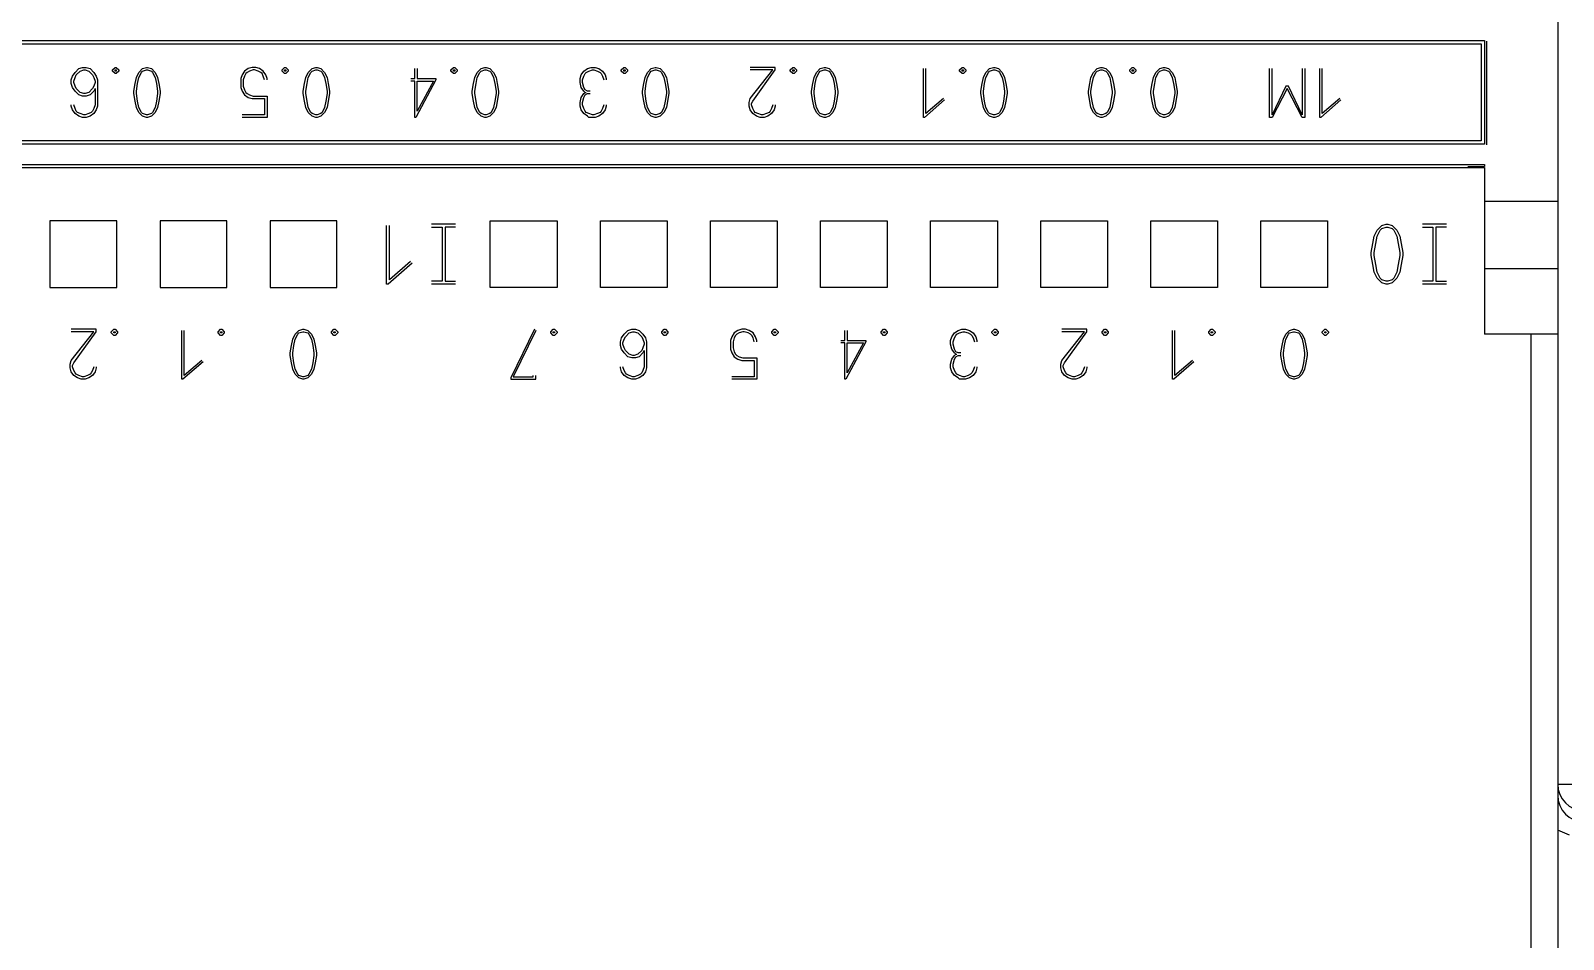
# Model space of a CAD drawing. Header units: inches. Extents: x 9 to 429, y 10 to 307.
# Drawn here: x 191.52 to 229.75, y 160.12 to 182.79 of the extents above; entities that cross this region are included whole.
import ezdxf

# ---------------------------------------------------------------- set-up
doc = ezdxf.new("R2010")
doc.units = ezdxf.units.IN
doc.header["$MEASUREMENT"] = 0
for name, color, linetype in [('0007LEVEL_0', 7, 'Continuous'), ('0007LEVEL_1', 7, 'Continuous'), ('8_ALL_NOTES_BALLOONS_SYMBOLS_GT', 7, 'Continuous')]:
    doc.layers.add(name, color=color, linetype=linetype)

msp = doc.modelspace()

# ---------------------------------------------------------------- linework, layer by layer
at = {"color": 7, "linetype": 'Continuous'}
for p, q in [((229.615, 193.605), (229.615, 128.369)), ((100.308, 179.452), (227.784, 179.452)), ((100.308, 179.376), (227.784, 179.376)), ((227.784, 179.452), (227.784, 179.402)), ((227.784, 179.376), (227.784, 175.216)), ((227.784, 178.534), (229.615, 178.534)), ((192.004, 178.045), (192.004, 176.381)), ((193.669, 178.045), (192.004, 178.045)), ((193.669, 176.381), (193.669, 178.045)), ((194.75, 178.045), (194.75, 176.381)), ((196.415, 178.045), (194.75, 178.045)), ((196.415, 176.381), (196.415, 178.045)), ((197.496, 178.045), (197.496, 176.381)), ((199.16, 178.045), (197.496, 178.045)), ((199.16, 176.381), (199.16, 178.045)), ((202.988, 176.381), (202.988, 178.045)), ((202.988, 178.045), (204.652, 178.045)), ((204.652, 178.045), (204.652, 176.381)), ((205.734, 176.381), (205.734, 178.045)), ((205.734, 178.045), (207.398, 178.045)), ((207.398, 178.045), (207.398, 176.381)), ((208.48, 176.381), (208.48, 178.045)), ((208.48, 178.045), (210.144, 178.045)), ((210.144, 178.045), (210.144, 176.381)), ((211.226, 176.381), (211.226, 178.045)), ((211.226, 178.045), (212.89, 178.045)), ((212.89, 178.045), (212.89, 176.381)), ((213.972, 176.381), (213.972, 178.045)), ((213.972, 178.045), (215.636, 178.045)), ((215.636, 178.045), (215.636, 176.381)), ((216.718, 176.381), (216.718, 178.045)), ((216.718, 178.045), (218.382, 178.045)), ((218.382, 178.045), (218.382, 176.381)), ((219.463, 176.381), (219.463, 178.045)), ((219.463, 178.045), (221.128, 178.045)), ((221.128, 178.045), (221.128, 176.381)), ((222.209, 176.381), (222.209, 178.045)), ((222.209, 178.045), (223.874, 178.045)), ((223.874, 178.045), (223.874, 176.381)), ((227.784, 176.857), (229.615, 176.857)), ((192.004, 176.381), (193.669, 176.381)), ((194.75, 176.381), (196.415, 176.381)), ((197.496, 176.381), (199.16, 176.381)), ((204.652, 176.381), (202.988, 176.381)), ((207.398, 176.381), (205.734, 176.381)), ((210.144, 176.381), (208.48, 176.381)), ((212.89, 176.381), (211.226, 176.381)), ((215.636, 176.381), (213.972, 176.381)), ((218.382, 176.381), (216.718, 176.381)), ((221.128, 176.381), (219.463, 176.381)), ((223.874, 176.381), (222.209, 176.381)), ((229.615, 175.216), (227.784, 175.216))]:
    msp.add_line(p, q, dxfattribs=at)
msp.add_arc((230.281, 163.713), 0.666, 180, 269, dxfattribs=at)
msp.add_spline([(227.378, 179.394), (227.45, 179.4), (227.583, 179.402), (227.784, 179.403)], degree=3, dxfattribs=at)
at = {"layer": '0007LEVEL_0', "color": 7, "linetype": 'Continuous'}
for p, q in [((200.4, 176.464), (200.4, 177.924)), ((200.475, 176.576), (200.475, 177.924)), ((202.123, 177.962), (201.524, 177.962)), ((201.524, 177.887), (201.786, 177.887)), ((201.786, 177.887), (201.786, 176.539)), ((201.861, 177.887), (201.861, 176.539)), ((202.123, 177.887), (201.861, 177.887)), ((225.038, 177.662), (225.113, 177.812)), ((225.113, 177.812), (225.226, 177.924)), ((225.113, 177.662), (225.188, 177.812)), ((225.188, 177.812), (225.226, 177.849)), ((225.226, 177.924), (225.338, 177.962)), ((225.226, 177.849), (225.338, 177.887)), ((225.338, 177.962), (225.375, 177.962)), ((225.338, 177.887), (225.375, 177.887)), ((225.375, 177.962), (225.488, 177.924)), ((225.375, 177.887), (225.488, 177.849)), ((225.488, 177.924), (225.6, 177.812)), ((225.488, 177.849), (225.525, 177.812)), ((225.525, 177.812), (225.6, 177.662)), ((225.6, 177.812), (225.675, 177.662)), ((226.836, 177.962), (226.237, 177.962)), ((226.237, 177.887), (226.499, 177.887)), ((226.499, 177.887), (226.499, 176.539)), ((226.574, 177.887), (226.574, 176.539)), ((226.836, 177.887), (226.574, 177.887)), ((224.964, 177.25), (225.001, 177.475)), ((225.001, 177.475), (225.038, 177.662)), ((225.038, 177.25), (225.076, 177.475)), ((225.076, 177.475), (225.113, 177.662)), ((225.6, 177.662), (225.638, 177.475)), ((225.638, 177.475), (225.675, 177.25)), ((225.675, 177.662), (225.712, 177.475)), ((225.712, 177.475), (225.75, 177.25)), ((200.999, 177.026), (200.475, 176.576)), ((224.964, 177.175), (224.964, 177.25)), ((225.001, 176.951), (224.964, 177.175)), ((225.038, 177.175), (225.038, 177.25)), ((225.076, 176.951), (225.038, 177.175)), ((225.675, 177.175), (225.638, 176.951)), ((225.675, 177.25), (225.675, 177.175)), ((225.75, 177.175), (225.712, 176.951)), ((225.75, 177.25), (225.75, 177.175)), ((201.037, 176.988), (200.438, 176.464)), ((225.038, 176.763), (225.001, 176.951)), ((225.113, 176.614), (225.038, 176.763)), ((225.113, 176.763), (225.076, 176.951)), ((225.188, 176.614), (225.113, 176.763)), ((225.6, 176.763), (225.525, 176.614)), ((225.638, 176.951), (225.6, 176.763)), ((225.675, 176.763), (225.6, 176.614)), ((225.712, 176.951), (225.675, 176.763)), ((200.438, 176.464), (200.4, 176.464)), ((201.786, 176.539), (201.524, 176.539)), ((202.123, 176.464), (201.524, 176.464)), ((201.861, 176.539), (202.123, 176.539)), ((225.226, 176.501), (225.113, 176.614)), ((225.226, 176.576), (225.188, 176.614)), ((225.338, 176.539), (225.226, 176.576)), ((225.338, 176.464), (225.226, 176.501)), ((225.375, 176.539), (225.338, 176.539)), ((225.375, 176.464), (225.338, 176.464)), ((225.488, 176.576), (225.375, 176.539)), ((225.488, 176.501), (225.375, 176.464)), ((225.6, 176.614), (225.488, 176.501)), ((225.525, 176.614), (225.488, 176.576)), ((226.499, 176.539), (226.237, 176.539)), ((226.836, 176.464), (226.237, 176.464)), ((226.574, 176.539), (226.836, 176.539)), ((193.159, 175.341), (192.535, 175.341)), ((192.535, 174.56), (193.097, 175.278)), ((193.097, 175.278), (192.535, 175.278)), ((192.597, 174.498), (193.159, 175.278)), ((193.159, 175.278), (193.159, 175.341)), ((193.533, 175.278), (193.596, 175.341)), ((193.533, 175.247), (193.533, 175.278)), ((193.596, 175.185), (193.533, 175.247)), ((193.596, 175.341), (193.627, 175.341)), ((193.596, 175.247), (193.596, 175.278)), ((193.596, 175.278), (193.627, 175.278)), ((193.627, 175.247), (193.596, 175.247)), ((193.627, 175.185), (193.596, 175.185)), ((193.627, 175.341), (193.689, 175.278)), ((193.627, 175.278), (193.627, 175.247)), ((193.689, 175.247), (193.627, 175.185)), ((193.689, 175.278), (193.689, 175.247)), ((195.291, 174.092), (195.291, 175.309)), ((195.354, 174.186), (195.354, 175.309)), ((196.196, 175.278), (196.259, 175.341)), ((196.196, 175.247), (196.196, 175.278)), ((196.259, 175.185), (196.196, 175.247)), ((196.259, 175.341), (196.29, 175.341)), ((196.259, 175.247), (196.259, 175.278)), ((196.259, 175.278), (196.29, 175.278)), ((196.29, 175.247), (196.259, 175.247)), ((196.29, 175.185), (196.259, 175.185)), ((196.29, 175.341), (196.352, 175.278)), ((196.29, 175.278), (196.29, 175.247)), ((196.352, 175.247), (196.29, 175.185)), ((196.352, 175.278), (196.352, 175.247)), ((198.058, 175.091), (198.12, 175.216)), ((198.12, 175.216), (198.214, 175.309)), ((198.12, 175.091), (198.183, 175.216)), ((198.183, 175.216), (198.214, 175.247)), ((198.214, 175.309), (198.308, 175.341)), ((198.214, 175.247), (198.308, 175.278)), ((198.308, 175.341), (198.339, 175.341)), ((198.308, 175.278), (198.339, 175.278)), ((198.339, 175.341), (198.432, 175.309)), ((198.339, 175.278), (198.432, 175.247)), ((198.432, 175.309), (198.526, 175.216)), ((198.432, 175.247), (198.464, 175.216)), ((198.464, 175.216), (198.526, 175.091)), ((198.526, 175.216), (198.588, 175.091)), ((199.025, 175.278), (199.088, 175.341)), ((199.025, 175.247), (199.025, 175.278)), ((199.088, 175.185), (199.025, 175.247)), ((199.088, 175.341), (199.119, 175.341)), ((199.088, 175.247), (199.088, 175.278)), ((199.088, 175.278), (199.119, 175.278)), ((199.119, 175.247), (199.088, 175.247)), ((199.119, 175.185), (199.088, 175.185)), ((199.119, 175.341), (199.181, 175.278)), ((199.119, 175.278), (199.119, 175.247)), ((199.181, 175.247), (199.119, 175.185)), ((199.181, 175.278), (199.181, 175.247)), ((204.091, 175.341), (203.498, 174.124)), ((204.122, 175.309), (203.56, 174.155)), ((204.496, 175.278), (204.559, 175.341)), ((204.496, 175.247), (204.496, 175.278)), ((204.559, 175.185), (204.496, 175.247)), ((204.559, 175.341), (204.59, 175.341)), ((204.559, 175.247), (204.559, 175.278)), ((204.559, 175.278), (204.59, 175.278)), ((204.59, 175.247), (204.559, 175.247)), ((204.59, 175.185), (204.559, 175.185)), ((204.59, 175.341), (204.652, 175.278)), ((204.59, 175.278), (204.59, 175.247)), ((204.652, 175.247), (204.59, 175.185)), ((204.652, 175.278), (204.652, 175.247)), ((206.233, 175.028), (206.264, 175.122)), ((206.264, 175.122), (206.327, 175.216)), ((206.327, 175.216), (206.42, 175.309)), ((206.327, 175.091), (206.358, 175.153)), ((206.358, 175.153), (206.452, 175.247)), ((206.42, 175.309), (206.514, 175.341)), ((206.452, 175.247), (206.545, 175.278)), ((206.514, 175.341), (206.608, 175.341)), ((206.545, 175.278), (206.576, 175.278)), ((206.576, 175.278), (206.67, 175.247)), ((206.608, 175.341), (206.701, 175.309)), ((206.67, 175.247), (206.764, 175.153)), ((206.701, 175.309), (206.795, 175.216)), ((206.764, 175.153), (206.795, 175.091)), ((206.795, 175.216), (206.857, 175.122)), ((206.857, 175.122), (206.888, 175.028)), ((207.263, 175.278), (207.325, 175.341)), ((207.263, 175.247), (207.263, 175.278)), ((207.325, 175.185), (207.263, 175.247)), ((207.325, 175.341), (207.357, 175.341)), ((207.325, 175.247), (207.325, 175.278)), ((207.325, 175.278), (207.357, 175.278)), ((207.357, 175.247), (207.325, 175.247)), ((207.357, 175.185), (207.325, 175.185)), ((207.357, 175.341), (207.419, 175.278)), ((207.357, 175.278), (207.357, 175.247)), ((207.419, 175.247), (207.357, 175.185)), ((207.419, 175.278), (207.419, 175.247)), ((209.01, 175.153), (208.979, 175.06)), ((209.073, 175.247), (209.01, 175.153)), ((209.073, 175.122), (209.042, 175.028)), ((209.166, 175.309), (209.073, 175.247)), ((209.104, 175.185), (209.073, 175.122)), ((209.135, 175.216), (209.104, 175.185)), ((209.198, 175.247), (209.135, 175.216)), ((209.26, 175.341), (209.166, 175.309)), ((209.291, 175.278), (209.198, 175.247)), ((209.354, 175.341), (209.26, 175.341)), ((209.322, 175.278), (209.291, 175.278)), ((209.416, 175.247), (209.322, 175.278)), ((209.447, 175.309), (209.354, 175.341)), ((209.478, 175.216), (209.416, 175.247)), ((209.541, 175.247), (209.447, 175.309)), ((209.51, 175.185), (209.478, 175.216)), ((209.541, 175.122), (209.51, 175.185)), ((209.603, 175.153), (209.541, 175.247)), ((209.572, 175.028), (209.541, 175.122)), ((209.634, 175.06), (209.603, 175.153)), ((210.009, 175.278), (210.071, 175.341)), ((210.009, 175.247), (210.009, 175.278)), ((210.071, 175.185), (210.009, 175.247)), ((210.071, 175.341), (210.102, 175.341)), ((210.071, 175.247), (210.071, 175.278)), ((210.071, 175.278), (210.102, 175.278)), ((210.102, 175.247), (210.071, 175.247)), ((210.102, 175.185), (210.071, 175.185)), ((210.102, 175.341), (210.165, 175.278)), ((210.102, 175.278), (210.102, 175.247)), ((210.165, 175.247), (210.102, 175.185)), ((210.165, 175.278), (210.165, 175.247)), ((211.829, 175.06), (211.829, 175.309)), ((211.891, 175.309), (211.891, 175.06)), ((212.734, 175.278), (212.796, 175.341)), ((212.734, 175.247), (212.734, 175.278)), ((212.796, 175.185), (212.734, 175.247)), ((212.796, 175.341), (212.828, 175.341)), ((212.796, 175.247), (212.796, 175.278)), ((212.796, 175.278), (212.828, 175.278)), ((212.828, 175.247), (212.796, 175.247)), ((212.828, 175.185), (212.796, 175.185)), ((212.828, 175.341), (212.89, 175.278)), ((212.828, 175.278), (212.828, 175.247)), ((212.89, 175.247), (212.828, 175.185)), ((212.89, 175.278), (212.89, 175.247)), ((214.471, 175.06), (214.502, 175.153)), ((214.502, 175.153), (214.565, 175.247)), ((214.533, 175.028), (214.565, 175.122)), ((214.565, 175.247), (214.658, 175.309)), ((214.565, 175.122), (214.596, 175.185)), ((214.596, 175.185), (214.627, 175.216)), ((214.627, 175.216), (214.689, 175.247)), ((214.658, 175.309), (214.752, 175.341)), ((214.689, 175.247), (214.783, 175.278)), ((214.752, 175.341), (214.845, 175.341)), ((214.783, 175.278), (214.814, 175.278)), ((214.814, 175.278), (214.908, 175.247)), ((214.845, 175.341), (214.939, 175.309)), ((214.908, 175.247), (214.97, 175.216)), ((214.939, 175.309), (215.033, 175.247)), ((214.97, 175.216), (215.001, 175.185)), ((215.001, 175.185), (215.033, 175.122)), ((215.033, 175.247), (215.095, 175.153)), ((215.033, 175.122), (215.064, 175.028)), ((215.095, 175.153), (215.126, 175.06)), ((215.501, 175.278), (215.563, 175.341)), ((215.501, 175.247), (215.501, 175.278)), ((215.563, 175.185), (215.501, 175.247)), ((215.563, 175.341), (215.594, 175.341)), ((215.563, 175.247), (215.563, 175.278)), ((215.563, 175.278), (215.594, 175.278)), ((215.594, 175.247), (215.563, 175.247)), ((215.594, 175.185), (215.563, 175.185)), ((215.594, 175.341), (215.657, 175.278)), ((215.594, 175.278), (215.594, 175.247)), ((215.657, 175.247), (215.594, 175.185)), ((215.657, 175.278), (215.657, 175.247)), ((217.872, 175.341), (217.248, 175.341)), ((217.248, 174.56), (217.81, 175.278)), ((217.81, 175.278), (217.248, 175.278)), ((217.31, 174.498), (217.872, 175.278)), ((217.872, 175.278), (217.872, 175.341)), ((218.247, 175.278), (218.309, 175.341)), ((218.247, 175.247), (218.247, 175.278)), ((218.309, 175.185), (218.247, 175.247)), ((218.309, 175.341), (218.34, 175.341)), ((218.309, 175.247), (218.309, 175.278)), ((218.309, 175.278), (218.34, 175.278)), ((218.34, 175.247), (218.309, 175.247)), ((218.34, 175.185), (218.309, 175.185)), ((218.34, 175.341), (218.403, 175.278)), ((218.34, 175.278), (218.34, 175.247)), ((218.403, 175.247), (218.34, 175.185)), ((218.403, 175.278), (218.403, 175.247)), ((220.004, 174.092), (220.004, 175.309)), ((220.067, 174.186), (220.067, 175.309)), ((220.909, 175.278), (220.972, 175.341)), ((220.909, 175.247), (220.909, 175.278)), ((220.972, 175.185), (220.909, 175.247)), ((220.972, 175.341), (221.003, 175.341)), ((220.972, 175.247), (220.972, 175.278)), ((220.972, 175.278), (221.003, 175.278)), ((221.003, 175.247), (220.972, 175.247)), ((221.003, 175.185), (220.972, 175.185)), ((221.003, 175.341), (221.065, 175.278)), ((221.003, 175.278), (221.003, 175.247)), ((221.065, 175.247), (221.003, 175.185)), ((221.065, 175.278), (221.065, 175.247)), ((222.771, 175.091), (222.833, 175.216)), ((222.833, 175.216), (222.927, 175.309)), ((222.833, 175.091), (222.896, 175.216)), ((222.896, 175.216), (222.927, 175.247)), ((222.927, 175.309), (223.021, 175.341)), ((222.927, 175.247), (223.021, 175.278)), ((223.021, 175.341), (223.052, 175.341)), ((223.021, 175.278), (223.052, 175.278)), ((223.052, 175.341), (223.145, 175.309)), ((223.052, 175.278), (223.145, 175.247)), ((223.145, 175.309), (223.239, 175.216)), ((223.145, 175.247), (223.177, 175.216)), ((223.177, 175.216), (223.239, 175.091)), ((223.239, 175.216), (223.301, 175.091)), ((223.738, 175.278), (223.801, 175.341)), ((223.738, 175.247), (223.738, 175.278)), ((223.801, 175.185), (223.738, 175.247)), ((223.801, 175.341), (223.832, 175.341)), ((223.801, 175.247), (223.801, 175.278)), ((223.801, 175.278), (223.832, 175.278)), ((223.832, 175.247), (223.801, 175.247)), ((223.832, 175.185), (223.801, 175.185)), ((223.832, 175.341), (223.894, 175.278)), ((223.832, 175.278), (223.832, 175.247)), ((223.894, 175.247), (223.832, 175.185)), ((223.894, 175.278), (223.894, 175.247)), ((197.996, 174.748), (198.027, 174.935)), ((197.996, 174.685), (197.996, 174.748)), ((198.027, 174.935), (198.058, 175.091)), ((198.058, 174.748), (198.089, 174.935)), ((198.058, 174.685), (198.058, 174.748)), ((198.089, 174.935), (198.12, 175.091)), ((198.526, 175.091), (198.557, 174.935)), ((198.557, 174.935), (198.588, 174.748)), ((198.588, 175.091), (198.62, 174.935)), ((198.588, 174.748), (198.588, 174.685)), ((198.62, 174.935), (198.651, 174.748)), ((198.651, 174.748), (198.651, 174.685)), ((206.233, 174.935), (206.233, 175.028)), ((206.264, 174.841), (206.233, 174.935)), ((206.327, 174.748), (206.264, 174.841)), ((206.296, 174.997), (206.327, 175.091)), ((206.296, 174.966), (206.296, 174.997)), ((206.327, 174.872), (206.296, 174.966)), ((206.358, 174.81), (206.327, 174.872)), ((206.42, 174.654), (206.327, 174.748)), ((206.452, 174.716), (206.358, 174.81)), ((206.764, 174.81), (206.67, 174.716)), ((206.795, 174.748), (206.701, 174.654)), ((206.795, 174.872), (206.764, 174.81)), ((206.795, 175.091), (206.826, 174.997)), ((206.826, 174.966), (206.795, 174.872)), ((206.826, 174.81), (206.795, 174.748)), ((206.826, 174.997), (206.826, 174.966)), ((206.826, 174.81), (206.826, 174.404)), ((206.888, 175.028), (206.888, 174.373)), ((208.979, 175.06), (208.979, 174.841)), ((208.979, 174.841), (209.01, 174.748)), ((209.01, 174.748), (209.073, 174.654)), ((209.042, 175.028), (209.042, 174.872)), ((209.042, 174.872), (209.073, 174.779)), ((209.073, 174.779), (209.104, 174.716)), ((209.634, 175.028), (209.634, 175.06)), ((211.735, 175.06), (211.829, 175.06)), ((211.829, 174.997), (211.735, 174.997)), ((211.829, 174.092), (211.829, 174.997)), ((212.359, 175.028), (211.86, 174.092)), ((211.891, 175.06), (212.359, 175.06)), ((212.297, 174.997), (211.891, 174.248)), ((211.891, 174.248), (211.891, 174.997)), ((211.891, 174.997), (212.297, 174.997)), ((212.359, 175.06), (212.359, 175.028)), ((214.471, 174.966), (214.471, 175.06)), ((214.502, 174.841), (214.471, 174.966)), ((214.565, 174.748), (214.502, 174.841)), ((214.533, 174.966), (214.533, 175.028)), ((214.565, 174.841), (214.533, 174.966)), ((214.596, 174.779), (214.565, 174.841)), ((214.596, 174.716), (214.565, 174.748)), ((214.658, 174.748), (214.596, 174.779)), ((214.721, 174.748), (214.658, 174.748)), ((215.126, 175.06), (215.126, 175.028)), ((222.709, 174.748), (222.74, 174.935)), ((222.709, 174.685), (222.709, 174.748)), ((222.74, 174.935), (222.771, 175.091)), ((222.771, 174.748), (222.802, 174.935)), ((222.771, 174.685), (222.771, 174.748)), ((222.802, 174.935), (222.833, 175.091)), ((223.239, 175.091), (223.27, 174.935)), ((223.27, 174.935), (223.301, 174.748)), ((223.301, 175.091), (223.333, 174.935)), ((223.301, 174.748), (223.301, 174.685)), ((223.333, 174.935), (223.364, 174.748)), ((223.364, 174.748), (223.364, 174.685)), ((192.504, 174.467), (192.535, 174.56)), ((192.504, 174.373), (192.504, 174.467)), ((192.535, 174.28), (192.504, 174.373)), ((192.566, 174.436), (192.597, 174.498)), ((192.566, 174.404), (192.566, 174.436)), ((192.597, 174.311), (192.566, 174.404)), ((193.097, 174.404), (193.065, 174.311)), ((193.159, 174.373), (193.128, 174.28)), ((193.159, 174.404), (193.159, 174.373)), ((195.822, 174.529), (195.322, 174.092)), ((195.79, 174.56), (195.354, 174.186)), ((198.027, 174.498), (197.996, 174.685)), ((198.058, 174.342), (198.027, 174.498)), ((198.089, 174.498), (198.058, 174.685)), ((198.12, 174.217), (198.058, 174.342)), ((198.12, 174.342), (198.089, 174.498)), ((198.183, 174.217), (198.12, 174.342)), ((198.526, 174.342), (198.464, 174.217)), ((198.557, 174.498), (198.526, 174.342)), ((198.588, 174.342), (198.526, 174.217)), ((198.588, 174.685), (198.557, 174.498)), ((198.62, 174.498), (198.588, 174.342)), ((198.651, 174.685), (198.62, 174.498)), ((206.233, 174.373), (206.233, 174.404)), ((206.264, 174.28), (206.233, 174.373)), ((206.327, 174.311), (206.296, 174.404)), ((206.514, 174.623), (206.42, 174.654)), ((206.545, 174.685), (206.452, 174.716)), ((206.608, 174.623), (206.514, 174.623)), ((206.576, 174.685), (206.545, 174.685)), ((206.67, 174.716), (206.576, 174.685)), ((206.701, 174.654), (206.608, 174.623)), ((206.826, 174.404), (206.795, 174.311)), ((206.888, 174.373), (206.857, 174.28)), ((209.073, 174.654), (209.166, 174.592)), ((209.104, 174.716), (209.135, 174.685)), ((209.135, 174.685), (209.198, 174.654)), ((209.166, 174.592), (209.26, 174.56)), ((209.198, 174.654), (209.291, 174.623)), ((209.26, 174.56), (209.572, 174.56)), ((209.291, 174.623), (209.634, 174.623)), ((209.572, 174.56), (209.572, 174.155)), ((209.634, 174.623), (209.634, 174.092)), ((214.471, 174.467), (214.502, 174.592)), ((214.471, 174.373), (214.471, 174.467)), ((214.502, 174.28), (214.471, 174.373)), ((214.502, 174.592), (214.565, 174.685)), ((214.533, 174.467), (214.565, 174.592)), ((214.533, 174.404), (214.533, 174.467)), ((214.565, 174.311), (214.533, 174.404)), ((214.565, 174.685), (214.596, 174.716)), ((214.565, 174.592), (214.596, 174.654)), ((214.596, 174.716), (214.627, 174.716)), ((214.596, 174.654), (214.658, 174.685)), ((214.658, 174.685), (214.721, 174.685)), ((215.064, 174.404), (215.033, 174.311)), ((215.126, 174.373), (215.095, 174.28)), ((215.126, 174.404), (215.126, 174.373)), ((217.217, 174.467), (217.248, 174.56)), ((217.217, 174.373), (217.217, 174.467)), ((217.248, 174.28), (217.217, 174.373)), ((217.279, 174.436), (217.31, 174.498)), ((217.279, 174.404), (217.279, 174.436)), ((217.31, 174.311), (217.279, 174.404)), ((217.81, 174.404), (217.778, 174.311)), ((217.872, 174.373), (217.841, 174.28)), ((217.872, 174.404), (217.872, 174.373)), ((220.535, 174.529), (220.036, 174.092)), ((220.504, 174.56), (220.067, 174.186)), ((222.74, 174.498), (222.709, 174.685)), ((222.771, 174.342), (222.74, 174.498)), ((222.802, 174.498), (222.771, 174.685)), ((222.833, 174.217), (222.771, 174.342)), ((222.833, 174.342), (222.802, 174.498)), ((222.896, 174.217), (222.833, 174.342)), ((223.239, 174.342), (223.177, 174.217)), ((223.27, 174.498), (223.239, 174.342)), ((223.301, 174.342), (223.239, 174.217)), ((223.301, 174.685), (223.27, 174.498)), ((223.333, 174.498), (223.301, 174.342)), ((223.364, 174.685), (223.333, 174.498)), ((192.597, 174.186), (192.535, 174.28)), ((192.629, 174.248), (192.597, 174.311)), ((192.691, 174.124), (192.597, 174.186)), ((192.66, 174.217), (192.629, 174.248)), ((192.722, 174.186), (192.66, 174.217)), ((192.785, 174.092), (192.691, 174.124)), ((192.816, 174.155), (192.722, 174.186)), ((192.878, 174.092), (192.785, 174.092)), ((192.847, 174.155), (192.816, 174.155)), ((192.941, 174.186), (192.847, 174.155)), ((192.972, 174.124), (192.878, 174.092)), ((193.003, 174.217), (192.941, 174.186)), ((193.065, 174.186), (192.972, 174.124)), ((193.034, 174.248), (193.003, 174.217)), ((193.065, 174.311), (193.034, 174.248)), ((193.128, 174.28), (193.065, 174.186)), ((195.322, 174.092), (195.291, 174.092)), ((198.214, 174.124), (198.12, 174.217)), ((198.214, 174.186), (198.183, 174.217)), ((198.308, 174.155), (198.214, 174.186)), ((198.308, 174.092), (198.214, 174.124)), ((198.339, 174.155), (198.308, 174.155)), ((198.339, 174.092), (198.308, 174.092)), ((198.432, 174.186), (198.339, 174.155)), ((198.432, 174.124), (198.339, 174.092)), ((198.526, 174.217), (198.432, 174.124)), ((198.464, 174.217), (198.432, 174.186)), ((203.498, 174.124), (203.498, 174.092)), ((203.498, 174.092), (204.122, 174.092)), ((203.56, 174.155), (204.059, 174.155)), ((204.059, 174.155), (204.059, 174.186)), ((204.122, 174.092), (204.122, 174.186)), ((206.327, 174.186), (206.264, 174.28)), ((206.358, 174.248), (206.327, 174.311)), ((206.42, 174.124), (206.327, 174.186)), ((206.389, 174.217), (206.358, 174.248)), ((206.452, 174.186), (206.389, 174.217)), ((206.514, 174.092), (206.42, 174.124)), ((206.545, 174.155), (206.452, 174.186)), ((206.608, 174.092), (206.514, 174.092)), ((206.576, 174.155), (206.545, 174.155)), ((206.67, 174.186), (206.576, 174.155)), ((206.701, 174.124), (206.608, 174.092)), ((206.732, 174.217), (206.67, 174.186)), ((206.795, 174.186), (206.701, 174.124)), ((206.764, 174.248), (206.732, 174.217)), ((206.795, 174.311), (206.764, 174.248)), ((206.857, 174.28), (206.795, 174.186)), ((209.572, 174.155), (209.01, 174.155)), ((209.634, 174.092), (209.01, 174.092)), ((211.86, 174.092), (211.829, 174.092)), ((214.565, 174.186), (214.502, 174.28)), ((214.596, 174.248), (214.565, 174.311)), ((214.658, 174.124), (214.565, 174.186)), ((214.627, 174.217), (214.596, 174.248)), ((214.689, 174.186), (214.627, 174.217)), ((214.689, 174.092), (214.658, 174.124)), ((214.783, 174.155), (214.689, 174.186)), ((214.845, 174.092), (214.689, 174.092)), ((214.814, 174.155), (214.783, 174.155)), ((214.908, 174.186), (214.814, 174.155)), ((214.939, 174.124), (214.845, 174.092)), ((214.97, 174.217), (214.908, 174.186)), ((215.033, 174.186), (214.939, 174.124)), ((215.001, 174.248), (214.97, 174.217)), ((215.033, 174.311), (215.001, 174.248)), ((215.095, 174.28), (215.033, 174.186)), ((217.31, 174.186), (217.248, 174.28)), ((217.342, 174.248), (217.31, 174.311)), ((217.404, 174.124), (217.31, 174.186)), ((217.373, 174.217), (217.342, 174.248)), ((217.435, 174.186), (217.373, 174.217)), ((217.498, 174.092), (217.404, 174.124)), ((217.529, 174.155), (217.435, 174.186)), ((217.591, 174.092), (217.498, 174.092)), ((217.56, 174.155), (217.529, 174.155)), ((217.654, 174.186), (217.56, 174.155)), ((217.685, 174.124), (217.591, 174.092)), ((217.716, 174.217), (217.654, 174.186)), ((217.778, 174.186), (217.685, 174.124)), ((217.747, 174.248), (217.716, 174.217)), ((217.778, 174.311), (217.747, 174.248)), ((217.841, 174.28), (217.778, 174.186)), ((220.036, 174.092), (220.004, 174.092)), ((222.927, 174.124), (222.833, 174.217)), ((222.927, 174.186), (222.896, 174.217)), ((223.021, 174.155), (222.927, 174.186)), ((223.021, 174.092), (222.927, 174.124)), ((223.052, 174.155), (223.021, 174.155)), ((223.052, 174.092), (223.021, 174.092)), ((223.145, 174.186), (223.052, 174.155)), ((223.145, 174.124), (223.052, 174.092)), ((223.239, 174.217), (223.145, 174.124)), ((223.177, 174.217), (223.145, 174.186))]:
    msp.add_line(p, q, dxfattribs=at)
at = {"layer": '0007LEVEL_1', "color": 7, "linetype": 'Continuous'}
for p, q in [((166.376, 182.538), (227.784, 182.538)), ((166.459, 182.455), (227.701, 182.455)), ((227.701, 182.455), (227.701, 180.042)), ((227.784, 182.538), (227.784, 179.959)), ((192.536, 181.56), (192.567, 181.654)), ((192.567, 181.654), (192.629, 181.748)), ((192.598, 181.529), (192.629, 181.623)), ((192.629, 181.748), (192.723, 181.841)), ((192.629, 181.623), (192.661, 181.685)), ((192.661, 181.685), (192.754, 181.779)), ((192.723, 181.841), (192.817, 181.872)), ((192.754, 181.779), (192.848, 181.81)), ((192.817, 181.872), (192.91, 181.872)), ((192.848, 181.81), (192.879, 181.81)), ((192.879, 181.81), (192.973, 181.779)), ((192.91, 181.872), (193.004, 181.841)), ((192.973, 181.779), (193.066, 181.685)), ((193.004, 181.841), (193.097, 181.748)), ((193.066, 181.685), (193.097, 181.623)), ((193.097, 181.748), (193.16, 181.654)), ((193.097, 181.623), (193.129, 181.529)), ((193.16, 181.654), (193.191, 181.56)), ((193.565, 181.81), (193.628, 181.872)), ((193.565, 181.779), (193.565, 181.81)), ((193.628, 181.716), (193.565, 181.779)), ((193.628, 181.872), (193.659, 181.872)), ((193.628, 181.779), (193.628, 181.81)), ((193.628, 181.81), (193.659, 181.81)), ((193.659, 181.779), (193.628, 181.779)), ((193.659, 181.716), (193.628, 181.716)), ((193.659, 181.872), (193.721, 181.81)), ((193.659, 181.81), (193.659, 181.779)), ((193.721, 181.779), (193.659, 181.716)), ((193.721, 181.81), (193.721, 181.779)), ((194.127, 181.467), (194.158, 181.623)), ((194.158, 181.623), (194.221, 181.748)), ((194.189, 181.467), (194.221, 181.623)), ((194.221, 181.748), (194.314, 181.841)), ((194.221, 181.623), (194.283, 181.748)), ((194.283, 181.748), (194.314, 181.779)), ((194.314, 181.841), (194.408, 181.872)), ((194.314, 181.779), (194.408, 181.81)), ((194.408, 181.872), (194.439, 181.872)), ((194.408, 181.81), (194.439, 181.81)), ((194.439, 181.872), (194.533, 181.841)), ((194.439, 181.81), (194.533, 181.779)), ((194.533, 181.841), (194.626, 181.748)), ((194.533, 181.779), (194.564, 181.748)), ((194.564, 181.748), (194.626, 181.623)), ((194.626, 181.748), (194.689, 181.623)), ((194.626, 181.623), (194.658, 181.467)), ((194.689, 181.623), (194.72, 181.467)), ((196.794, 181.685), (196.763, 181.592)), ((196.856, 181.779), (196.794, 181.685)), ((196.856, 181.654), (196.825, 181.56)), ((196.95, 181.841), (196.856, 181.779)), ((196.888, 181.716), (196.856, 181.654)), ((196.919, 181.748), (196.888, 181.716)), ((196.981, 181.779), (196.919, 181.748)), ((197.044, 181.872), (196.95, 181.841)), ((197.075, 181.81), (196.981, 181.779)), ((197.137, 181.872), (197.044, 181.872)), ((197.106, 181.81), (197.075, 181.81)), ((197.2, 181.779), (197.106, 181.81)), ((197.231, 181.841), (197.137, 181.872)), ((197.262, 181.748), (197.2, 181.779)), ((197.324, 181.779), (197.231, 181.841)), ((197.293, 181.716), (197.262, 181.748)), ((197.324, 181.654), (197.293, 181.716)), ((197.387, 181.685), (197.324, 181.779)), ((197.356, 181.56), (197.324, 181.654)), ((197.418, 181.592), (197.387, 181.685)), ((197.792, 181.81), (197.855, 181.872)), ((197.792, 181.779), (197.792, 181.81)), ((197.855, 181.716), (197.792, 181.779)), ((197.855, 181.872), (197.886, 181.872)), ((197.855, 181.779), (197.855, 181.81)), ((197.855, 181.81), (197.886, 181.81)), ((197.886, 181.779), (197.855, 181.779)), ((197.886, 181.716), (197.855, 181.716)), ((197.886, 181.872), (197.948, 181.81)), ((197.886, 181.81), (197.886, 181.779)), ((197.948, 181.779), (197.886, 181.716)), ((197.948, 181.81), (197.948, 181.779)), ((198.354, 181.467), (198.385, 181.623)), ((198.385, 181.623), (198.448, 181.748)), ((198.417, 181.467), (198.448, 181.623)), ((198.448, 181.748), (198.541, 181.841)), ((198.448, 181.623), (198.51, 181.748)), ((198.51, 181.748), (198.541, 181.779)), ((198.541, 181.841), (198.635, 181.872)), ((198.541, 181.779), (198.635, 181.81)), ((198.635, 181.872), (198.666, 181.872)), ((198.635, 181.81), (198.666, 181.81)), ((198.666, 181.872), (198.76, 181.841)), ((198.666, 181.81), (198.76, 181.779)), ((198.76, 181.841), (198.853, 181.748)), ((198.76, 181.779), (198.791, 181.748)), ((198.791, 181.748), (198.853, 181.623)), ((198.853, 181.748), (198.916, 181.623)), ((198.853, 181.623), (198.885, 181.467)), ((198.916, 181.623), (198.947, 181.467)), ((201.103, 181.592), (201.103, 181.841)), ((201.165, 181.841), (201.165, 181.592)), ((202.007, 181.81), (202.07, 181.872)), ((202.007, 181.779), (202.007, 181.81)), ((202.07, 181.716), (202.007, 181.779)), ((202.07, 181.872), (202.101, 181.872)), ((202.07, 181.779), (202.07, 181.81)), ((202.07, 181.81), (202.101, 181.81)), ((202.101, 181.779), (202.07, 181.779)), ((202.101, 181.716), (202.07, 181.716)), ((202.101, 181.872), (202.163, 181.81)), ((202.101, 181.81), (202.101, 181.779)), ((202.163, 181.779), (202.101, 181.716)), ((202.163, 181.81), (202.163, 181.779)), ((202.569, 181.467), (202.6, 181.623)), ((202.6, 181.623), (202.663, 181.748)), ((202.631, 181.467), (202.663, 181.623)), ((202.663, 181.748), (202.756, 181.841)), ((202.663, 181.623), (202.725, 181.748)), ((202.725, 181.748), (202.756, 181.779)), ((202.756, 181.841), (202.85, 181.872)), ((202.756, 181.779), (202.85, 181.81)), ((202.85, 181.872), (202.881, 181.872)), ((202.85, 181.81), (202.881, 181.81)), ((202.881, 181.872), (202.975, 181.841)), ((202.881, 181.81), (202.975, 181.779)), ((202.975, 181.841), (203.068, 181.748)), ((202.975, 181.779), (203.006, 181.748)), ((203.006, 181.748), (203.068, 181.623)), ((203.068, 181.748), (203.131, 181.623)), ((203.068, 181.623), (203.1, 181.467)), ((203.131, 181.623), (203.162, 181.467)), ((205.226, 181.592), (205.257, 181.685)), ((205.257, 181.685), (205.319, 181.779)), ((205.288, 181.56), (205.319, 181.654)), ((205.319, 181.779), (205.413, 181.841)), ((205.319, 181.654), (205.35, 181.716)), ((205.35, 181.716), (205.382, 181.748)), ((205.382, 181.748), (205.444, 181.779)), ((205.413, 181.841), (205.506, 181.872)), ((205.444, 181.779), (205.538, 181.81)), ((205.506, 181.872), (205.6, 181.872)), ((205.538, 181.81), (205.569, 181.81)), ((205.569, 181.81), (205.662, 181.779)), ((205.6, 181.872), (205.694, 181.841)), ((205.662, 181.779), (205.725, 181.748)), ((205.694, 181.841), (205.787, 181.779)), ((205.725, 181.748), (205.756, 181.716)), ((205.756, 181.716), (205.787, 181.654)), ((205.787, 181.779), (205.85, 181.685)), ((205.787, 181.654), (205.818, 181.56)), ((205.85, 181.685), (205.881, 181.592)), ((206.255, 181.81), (206.318, 181.872)), ((206.255, 181.779), (206.255, 181.81)), ((206.318, 181.716), (206.255, 181.779)), ((206.318, 181.872), (206.349, 181.872)), ((206.318, 181.779), (206.318, 181.81)), ((206.318, 181.81), (206.349, 181.81)), ((206.349, 181.779), (206.318, 181.779)), ((206.349, 181.716), (206.318, 181.716)), ((206.349, 181.872), (206.411, 181.81)), ((206.349, 181.81), (206.349, 181.779)), ((206.411, 181.779), (206.349, 181.716)), ((206.411, 181.81), (206.411, 181.779)), ((206.817, 181.467), (206.848, 181.623)), ((206.848, 181.623), (206.911, 181.748)), ((206.879, 181.467), (206.911, 181.623)), ((206.911, 181.748), (207.004, 181.841)), ((206.911, 181.623), (206.973, 181.748)), ((206.973, 181.748), (207.004, 181.779)), ((207.004, 181.841), (207.098, 181.872)), ((207.004, 181.779), (207.098, 181.81)), ((207.098, 181.872), (207.129, 181.872)), ((207.098, 181.81), (207.129, 181.81)), ((207.129, 181.872), (207.223, 181.841)), ((207.129, 181.81), (207.223, 181.779)), ((207.223, 181.841), (207.316, 181.748)), ((207.223, 181.779), (207.254, 181.748)), ((207.254, 181.748), (207.316, 181.623)), ((207.316, 181.748), (207.379, 181.623)), ((207.316, 181.623), (207.347, 181.467)), ((207.379, 181.623), (207.41, 181.467)), ((210.096, 181.872), (209.472, 181.872)), ((209.472, 181.092), (210.034, 181.81)), ((210.034, 181.81), (209.472, 181.81)), ((209.535, 181.03), (210.096, 181.81)), ((210.096, 181.81), (210.096, 181.872)), ((210.471, 181.81), (210.533, 181.872)), ((210.471, 181.779), (210.471, 181.81)), ((210.533, 181.716), (210.471, 181.779)), ((210.533, 181.872), (210.564, 181.872)), ((210.533, 181.779), (210.533, 181.81)), ((210.533, 181.81), (210.564, 181.81)), ((210.564, 181.779), (210.533, 181.779)), ((210.564, 181.716), (210.533, 181.716)), ((210.564, 181.872), (210.627, 181.81)), ((210.564, 181.81), (210.564, 181.779)), ((210.627, 181.779), (210.564, 181.716)), ((210.627, 181.81), (210.627, 181.779)), ((211.032, 181.467), (211.064, 181.623)), ((211.064, 181.623), (211.126, 181.748)), ((211.095, 181.467), (211.126, 181.623)), ((211.126, 181.748), (211.22, 181.841)), ((211.126, 181.623), (211.189, 181.748)), ((211.189, 181.748), (211.22, 181.779)), ((211.22, 181.841), (211.313, 181.872)), ((211.22, 181.779), (211.313, 181.81)), ((211.313, 181.872), (211.345, 181.872)), ((211.313, 181.81), (211.345, 181.81)), ((211.345, 181.872), (211.438, 181.841)), ((211.345, 181.81), (211.438, 181.779)), ((211.438, 181.841), (211.532, 181.748)), ((211.438, 181.779), (211.469, 181.748)), ((211.469, 181.748), (211.532, 181.623)), ((211.532, 181.748), (211.594, 181.623)), ((211.532, 181.623), (211.563, 181.467)), ((211.594, 181.623), (211.625, 181.467)), ((213.79, 180.624), (213.79, 181.841)), ((213.852, 180.718), (213.852, 181.841)), ((214.695, 181.81), (214.757, 181.872)), ((214.695, 181.779), (214.695, 181.81)), ((214.757, 181.716), (214.695, 181.779)), ((214.757, 181.872), (214.789, 181.872)), ((214.757, 181.779), (214.757, 181.81)), ((214.757, 181.81), (214.789, 181.81)), ((214.789, 181.779), (214.757, 181.779)), ((214.789, 181.716), (214.757, 181.716)), ((214.789, 181.872), (214.851, 181.81)), ((214.789, 181.81), (214.789, 181.779)), ((214.851, 181.779), (214.789, 181.716)), ((214.851, 181.81), (214.851, 181.779)), ((215.257, 181.467), (215.288, 181.623)), ((215.288, 181.623), (215.35, 181.748)), ((215.319, 181.467), (215.35, 181.623)), ((215.35, 181.748), (215.444, 181.841)), ((215.35, 181.623), (215.413, 181.748)), ((215.413, 181.748), (215.444, 181.779)), ((215.444, 181.841), (215.537, 181.872)), ((215.444, 181.779), (215.537, 181.81)), ((215.537, 181.872), (215.569, 181.872)), ((215.537, 181.81), (215.569, 181.81)), ((215.569, 181.872), (215.662, 181.841)), ((215.569, 181.81), (215.662, 181.779)), ((215.662, 181.841), (215.756, 181.748)), ((215.662, 181.779), (215.693, 181.748)), ((215.693, 181.748), (215.756, 181.623)), ((215.756, 181.748), (215.818, 181.623)), ((215.756, 181.623), (215.787, 181.467)), ((215.818, 181.623), (215.849, 181.467)), ((217.939, 181.467), (217.97, 181.623)), ((217.97, 181.623), (218.033, 181.748)), ((218.001, 181.467), (218.033, 181.623)), ((218.033, 181.748), (218.126, 181.841)), ((218.033, 181.623), (218.095, 181.748)), ((218.095, 181.748), (218.126, 181.779)), ((218.126, 181.841), (218.22, 181.872)), ((218.126, 181.779), (218.22, 181.81)), ((218.22, 181.872), (218.251, 181.872)), ((218.22, 181.81), (218.251, 181.81)), ((218.251, 181.872), (218.345, 181.841)), ((218.251, 181.81), (218.345, 181.779)), ((218.345, 181.841), (218.438, 181.748)), ((218.345, 181.779), (218.376, 181.748)), ((218.376, 181.748), (218.438, 181.623)), ((218.438, 181.748), (218.501, 181.623)), ((218.438, 181.623), (218.47, 181.467)), ((218.501, 181.623), (218.532, 181.467)), ((218.938, 181.81), (219, 181.872)), ((218.938, 181.779), (218.938, 181.81)), ((219, 181.716), (218.938, 181.779)), ((219, 181.872), (219.031, 181.872)), ((219, 181.779), (219, 181.81)), ((219, 181.81), (219.031, 181.81)), ((219.031, 181.779), (219, 181.779)), ((219.031, 181.716), (219, 181.716)), ((219.031, 181.872), (219.094, 181.81)), ((219.031, 181.81), (219.031, 181.779)), ((219.094, 181.779), (219.031, 181.716)), ((219.094, 181.81), (219.094, 181.779)), ((219.499, 181.467), (219.53, 181.623)), ((219.53, 181.623), (219.593, 181.748)), ((219.562, 181.467), (219.593, 181.623)), ((219.593, 181.748), (219.686, 181.841)), ((219.593, 181.623), (219.655, 181.748)), ((219.655, 181.748), (219.686, 181.779)), ((219.686, 181.841), (219.78, 181.872)), ((219.686, 181.779), (219.78, 181.81)), ((219.78, 181.872), (219.811, 181.872)), ((219.78, 181.81), (219.811, 181.81)), ((219.811, 181.872), (219.905, 181.841)), ((219.811, 181.81), (219.905, 181.779)), ((219.905, 181.841), (219.998, 181.748)), ((219.905, 181.779), (219.936, 181.748)), ((219.936, 181.748), (219.998, 181.623)), ((219.998, 181.748), (220.061, 181.623)), ((219.998, 181.623), (220.03, 181.467)), ((220.061, 181.623), (220.092, 181.467)), ((222.428, 180.624), (222.428, 181.841)), ((222.491, 180.687), (222.491, 181.841)), ((223.24, 181.841), (223.24, 180.687)), ((223.302, 181.841), (223.302, 180.624)), ((223.677, 180.624), (223.677, 181.841)), ((223.739, 180.718), (223.739, 181.841)), ((192.536, 181.467), (192.536, 181.56)), ((192.567, 181.373), (192.536, 181.467)), ((192.629, 181.28), (192.567, 181.373)), ((192.598, 181.498), (192.598, 181.529)), ((192.629, 181.404), (192.598, 181.498)), ((192.661, 181.342), (192.629, 181.404)), ((192.723, 181.186), (192.629, 181.28)), ((192.754, 181.248), (192.661, 181.342)), ((192.848, 181.217), (192.754, 181.248)), ((192.973, 181.248), (192.879, 181.217)), ((193.066, 181.342), (192.973, 181.248)), ((193.097, 181.28), (193.004, 181.186)), ((193.097, 181.404), (193.066, 181.342)), ((193.129, 181.498), (193.097, 181.404)), ((193.129, 181.342), (193.097, 181.28)), ((193.129, 181.529), (193.129, 181.498)), ((193.129, 181.342), (193.129, 180.936)), ((193.191, 181.56), (193.191, 180.905)), ((194.096, 181.28), (194.127, 181.467)), ((194.096, 181.217), (194.096, 181.28)), ((194.158, 181.28), (194.189, 181.467)), ((194.158, 181.217), (194.158, 181.28)), ((194.658, 181.467), (194.689, 181.28)), ((194.689, 181.28), (194.689, 181.217)), ((194.72, 181.467), (194.751, 181.28)), ((194.751, 181.28), (194.751, 181.217)), ((196.763, 181.592), (196.763, 181.373)), ((196.763, 181.373), (196.794, 181.28)), ((196.794, 181.28), (196.856, 181.186)), ((196.825, 181.56), (196.825, 181.404)), ((196.825, 181.404), (196.856, 181.311)), ((196.856, 181.311), (196.888, 181.248)), ((196.888, 181.248), (196.919, 181.217)), ((197.418, 181.56), (197.418, 181.592)), ((198.323, 181.28), (198.354, 181.467)), ((198.323, 181.217), (198.323, 181.28)), ((198.385, 181.28), (198.417, 181.467)), ((198.385, 181.217), (198.385, 181.28)), ((198.885, 181.467), (198.916, 181.28)), ((198.916, 181.28), (198.916, 181.217)), ((198.947, 181.467), (198.978, 181.28)), ((198.978, 181.28), (198.978, 181.217)), ((201.009, 181.592), (201.103, 181.592)), ((201.103, 181.529), (201.009, 181.529)), ((201.103, 180.624), (201.103, 181.529)), ((201.633, 181.56), (201.134, 180.624)), ((201.165, 181.592), (201.633, 181.592)), ((201.571, 181.529), (201.165, 180.78)), ((201.165, 180.78), (201.165, 181.529)), ((201.165, 181.529), (201.571, 181.529)), ((201.633, 181.592), (201.633, 181.56)), ((202.538, 181.28), (202.569, 181.467)), ((202.538, 181.217), (202.538, 181.28)), ((202.6, 181.28), (202.631, 181.467)), ((202.6, 181.217), (202.6, 181.28)), ((203.1, 181.467), (203.131, 181.28)), ((203.131, 181.28), (203.131, 181.217)), ((203.162, 181.467), (203.193, 181.28)), ((203.193, 181.28), (203.193, 181.217)), ((205.226, 181.498), (205.226, 181.592)), ((205.257, 181.373), (205.226, 181.498)), ((205.319, 181.28), (205.257, 181.373)), ((205.288, 181.498), (205.288, 181.56)), ((205.319, 181.373), (205.288, 181.498)), ((205.35, 181.311), (205.319, 181.373)), ((205.35, 181.248), (205.319, 181.28)), ((205.319, 181.217), (205.35, 181.248)), ((205.413, 181.28), (205.35, 181.311)), ((205.35, 181.248), (205.382, 181.248)), ((205.475, 181.28), (205.413, 181.28)), ((205.881, 181.592), (205.881, 181.56)), ((206.786, 181.28), (206.817, 181.467)), ((206.786, 181.217), (206.786, 181.28)), ((206.848, 181.28), (206.879, 181.467)), ((206.848, 181.217), (206.848, 181.28)), ((207.347, 181.467), (207.379, 181.28)), ((207.379, 181.28), (207.379, 181.217)), ((207.41, 181.467), (207.441, 181.28)), ((207.441, 181.28), (207.441, 181.217)), ((211.001, 181.28), (211.032, 181.467)), ((211.001, 181.217), (211.001, 181.28)), ((211.064, 181.28), (211.095, 181.467)), ((211.064, 181.217), (211.064, 181.28)), ((211.563, 181.467), (211.594, 181.28)), ((211.594, 181.28), (211.594, 181.217)), ((211.625, 181.467), (211.657, 181.28)), ((211.657, 181.28), (211.657, 181.217)), ((215.225, 181.28), (215.257, 181.467)), ((215.225, 181.217), (215.225, 181.28)), ((215.288, 181.28), (215.319, 181.467)), ((215.288, 181.217), (215.288, 181.28)), ((215.787, 181.467), (215.818, 181.28)), ((215.818, 181.28), (215.818, 181.217)), ((215.849, 181.467), (215.881, 181.28)), ((215.881, 181.28), (215.881, 181.217)), ((217.908, 181.28), (217.939, 181.467)), ((217.908, 181.217), (217.908, 181.28)), ((217.97, 181.28), (218.001, 181.467)), ((217.97, 181.217), (217.97, 181.28)), ((218.47, 181.467), (218.501, 181.28)), ((218.501, 181.28), (218.501, 181.217)), ((218.532, 181.467), (218.563, 181.28)), ((218.563, 181.28), (218.563, 181.217)), ((219.468, 181.28), (219.499, 181.467)), ((219.468, 181.217), (219.468, 181.28)), ((219.53, 181.28), (219.562, 181.467)), ((219.53, 181.217), (219.53, 181.28)), ((220.03, 181.467), (220.061, 181.28)), ((220.061, 181.28), (220.061, 181.217)), ((220.092, 181.467), (220.123, 181.28)), ((220.123, 181.28), (220.123, 181.217)), ((222.834, 181.404), (222.491, 180.687)), ((222.865, 181.342), (222.491, 180.624)), ((222.896, 181.404), (222.834, 181.404)), ((223.24, 180.624), (222.865, 181.342)), ((223.24, 180.687), (222.896, 181.404)), ((192.536, 180.905), (192.536, 180.936)), ((192.567, 180.812), (192.536, 180.905)), ((192.629, 180.843), (192.598, 180.936)), ((192.661, 180.78), (192.629, 180.843)), ((192.817, 181.155), (192.723, 181.186)), ((192.91, 181.155), (192.817, 181.155)), ((192.879, 181.217), (192.848, 181.217)), ((193.004, 181.186), (192.91, 181.155)), ((193.097, 180.843), (193.066, 180.78)), ((193.129, 180.936), (193.097, 180.843)), ((193.191, 180.905), (193.16, 180.812)), ((194.127, 181.03), (194.096, 181.217)), ((194.158, 180.874), (194.127, 181.03)), ((194.189, 181.03), (194.158, 181.217)), ((194.221, 180.749), (194.158, 180.874)), ((194.221, 180.874), (194.189, 181.03)), ((194.283, 180.749), (194.221, 180.874)), ((194.626, 180.874), (194.564, 180.749)), ((194.658, 181.03), (194.626, 180.874)), ((194.689, 180.874), (194.626, 180.749)), ((194.689, 181.217), (194.658, 181.03)), ((194.72, 181.03), (194.689, 180.874)), ((194.751, 181.217), (194.72, 181.03)), ((196.856, 181.186), (196.95, 181.124)), ((196.919, 181.217), (196.981, 181.186)), ((196.95, 181.124), (197.044, 181.092)), ((196.981, 181.186), (197.075, 181.155)), ((197.044, 181.092), (197.356, 181.092)), ((197.075, 181.155), (197.418, 181.155)), ((197.356, 181.092), (197.356, 180.687)), ((197.418, 181.155), (197.418, 180.624)), ((198.354, 181.03), (198.323, 181.217)), ((198.385, 180.874), (198.354, 181.03)), ((198.417, 181.03), (198.385, 181.217)), ((198.448, 180.749), (198.385, 180.874)), ((198.448, 180.874), (198.417, 181.03)), ((198.51, 180.749), (198.448, 180.874)), ((198.853, 180.874), (198.791, 180.749)), ((198.885, 181.03), (198.853, 180.874)), ((198.916, 180.874), (198.853, 180.749)), ((198.916, 181.217), (198.885, 181.03)), ((198.947, 181.03), (198.916, 180.874)), ((198.978, 181.217), (198.947, 181.03)), ((202.569, 181.03), (202.538, 181.217)), ((202.6, 180.874), (202.569, 181.03)), ((202.631, 181.03), (202.6, 181.217)), ((202.663, 180.749), (202.6, 180.874)), ((202.663, 180.874), (202.631, 181.03)), ((202.725, 180.749), (202.663, 180.874)), ((203.068, 180.874), (203.006, 180.749)), ((203.1, 181.03), (203.068, 180.874)), ((203.131, 180.874), (203.068, 180.749)), ((203.131, 181.217), (203.1, 181.03)), ((203.162, 181.03), (203.131, 180.874)), ((203.193, 181.217), (203.162, 181.03)), ((205.226, 180.999), (205.257, 181.124)), ((205.226, 180.905), (205.226, 180.999)), ((205.257, 180.812), (205.226, 180.905)), ((205.257, 181.124), (205.319, 181.217)), ((205.288, 180.999), (205.319, 181.124)), ((205.288, 180.936), (205.288, 180.999)), ((205.319, 180.843), (205.288, 180.936)), ((205.319, 181.124), (205.35, 181.186)), ((205.35, 180.78), (205.319, 180.843)), ((205.35, 181.186), (205.413, 181.217)), ((205.413, 181.217), (205.475, 181.217)), ((205.787, 180.843), (205.756, 180.78)), ((205.818, 180.936), (205.787, 180.843)), ((205.881, 180.905), (205.85, 180.812)), ((205.881, 180.936), (205.881, 180.905)), ((206.817, 181.03), (206.786, 181.217)), ((206.848, 180.874), (206.817, 181.03)), ((206.879, 181.03), (206.848, 181.217)), ((206.911, 180.749), (206.848, 180.874)), ((206.911, 180.874), (206.879, 181.03)), ((206.973, 180.749), (206.911, 180.874)), ((207.316, 180.874), (207.254, 180.749)), ((207.347, 181.03), (207.316, 180.874)), ((207.379, 180.874), (207.316, 180.749)), ((207.379, 181.217), (207.347, 181.03)), ((207.41, 181.03), (207.379, 180.874)), ((207.441, 181.217), (207.41, 181.03)), ((209.441, 180.999), (209.472, 181.092)), ((209.441, 180.905), (209.441, 180.999)), ((209.472, 180.812), (209.441, 180.905)), ((209.504, 180.968), (209.535, 181.03)), ((209.504, 180.936), (209.504, 180.968)), ((209.535, 180.843), (209.504, 180.936)), ((209.566, 180.78), (209.535, 180.843)), ((210.003, 180.843), (209.972, 180.78)), ((210.034, 180.936), (210.003, 180.843)), ((210.096, 180.905), (210.065, 180.812)), ((210.096, 180.936), (210.096, 180.905)), ((211.032, 181.03), (211.001, 181.217)), ((211.064, 180.874), (211.032, 181.03)), ((211.095, 181.03), (211.064, 181.217)), ((211.126, 180.749), (211.064, 180.874)), ((211.126, 180.874), (211.095, 181.03)), ((211.189, 180.749), (211.126, 180.874)), ((211.532, 180.874), (211.469, 180.749)), ((211.563, 181.03), (211.532, 180.874)), ((211.594, 180.874), (211.532, 180.749)), ((211.594, 181.217), (211.563, 181.03)), ((211.625, 181.03), (211.594, 180.874)), ((211.657, 181.217), (211.625, 181.03)), ((214.32, 181.061), (213.821, 180.624)), ((214.289, 181.092), (213.852, 180.718)), ((215.257, 181.03), (215.225, 181.217)), ((215.288, 180.874), (215.257, 181.03)), ((215.319, 181.03), (215.288, 181.217)), ((215.35, 180.749), (215.288, 180.874)), ((215.35, 180.874), (215.319, 181.03)), ((215.413, 180.749), (215.35, 180.874)), ((215.756, 180.874), (215.693, 180.749)), ((215.787, 181.03), (215.756, 180.874)), ((215.818, 180.874), (215.756, 180.749)), ((215.818, 181.217), (215.787, 181.03)), ((215.849, 181.03), (215.818, 180.874)), ((215.881, 181.217), (215.849, 181.03)), ((217.939, 181.03), (217.908, 181.217)), ((217.97, 180.874), (217.939, 181.03)), ((218.001, 181.03), (217.97, 181.217)), ((218.033, 180.749), (217.97, 180.874)), ((218.033, 180.874), (218.001, 181.03)), ((218.095, 180.749), (218.033, 180.874)), ((218.438, 180.874), (218.376, 180.749)), ((218.47, 181.03), (218.438, 180.874)), ((218.501, 180.874), (218.438, 180.749)), ((218.501, 181.217), (218.47, 181.03)), ((218.532, 181.03), (218.501, 180.874)), ((218.563, 181.217), (218.532, 181.03)), ((219.499, 181.03), (219.468, 181.217)), ((219.53, 180.874), (219.499, 181.03)), ((219.562, 181.03), (219.53, 181.217)), ((219.593, 180.749), (219.53, 180.874)), ((219.593, 180.874), (219.562, 181.03)), ((219.655, 180.749), (219.593, 180.874)), ((219.998, 180.874), (219.936, 180.749)), ((220.03, 181.03), (219.998, 180.874)), ((220.061, 180.874), (219.998, 180.749)), ((220.061, 181.217), (220.03, 181.03)), ((220.092, 181.03), (220.061, 180.874)), ((220.123, 181.217), (220.092, 181.03)), ((224.207, 181.061), (223.708, 180.624)), ((224.176, 181.092), (223.739, 180.718)), ((192.629, 180.718), (192.567, 180.812)), ((192.723, 180.656), (192.629, 180.718)), ((192.692, 180.749), (192.661, 180.78)), ((192.754, 180.718), (192.692, 180.749)), ((192.817, 180.624), (192.723, 180.656)), ((192.848, 180.687), (192.754, 180.718)), ((192.91, 180.624), (192.817, 180.624)), ((192.879, 180.687), (192.848, 180.687)), ((192.973, 180.718), (192.879, 180.687)), ((193.004, 180.656), (192.91, 180.624)), ((193.035, 180.749), (192.973, 180.718)), ((193.097, 180.718), (193.004, 180.656)), ((193.066, 180.78), (193.035, 180.749)), ((193.16, 180.812), (193.097, 180.718)), ((194.314, 180.656), (194.221, 180.749)), ((194.314, 180.718), (194.283, 180.749)), ((194.408, 180.687), (194.314, 180.718)), ((194.408, 180.624), (194.314, 180.656)), ((194.439, 180.687), (194.408, 180.687)), ((194.439, 180.624), (194.408, 180.624)), ((194.533, 180.718), (194.439, 180.687)), ((194.533, 180.656), (194.439, 180.624)), ((194.626, 180.749), (194.533, 180.656)), ((194.564, 180.749), (194.533, 180.718)), ((197.356, 180.687), (196.794, 180.687)), ((197.418, 180.624), (196.794, 180.624)), ((198.541, 180.656), (198.448, 180.749)), ((198.541, 180.718), (198.51, 180.749)), ((198.635, 180.687), (198.541, 180.718)), ((198.635, 180.624), (198.541, 180.656)), ((198.666, 180.687), (198.635, 180.687)), ((198.666, 180.624), (198.635, 180.624)), ((198.76, 180.718), (198.666, 180.687)), ((198.76, 180.656), (198.666, 180.624)), ((198.853, 180.749), (198.76, 180.656)), ((198.791, 180.749), (198.76, 180.718)), ((201.134, 180.624), (201.103, 180.624)), ((202.756, 180.656), (202.663, 180.749)), ((202.756, 180.718), (202.725, 180.749)), ((202.85, 180.687), (202.756, 180.718)), ((202.85, 180.624), (202.756, 180.656)), ((202.881, 180.687), (202.85, 180.687)), ((202.881, 180.624), (202.85, 180.624)), ((202.975, 180.718), (202.881, 180.687)), ((202.975, 180.656), (202.881, 180.624)), ((203.068, 180.749), (202.975, 180.656)), ((203.006, 180.749), (202.975, 180.718)), ((205.319, 180.718), (205.257, 180.812)), ((205.413, 180.656), (205.319, 180.718)), ((205.382, 180.749), (205.35, 180.78)), ((205.444, 180.718), (205.382, 180.749)), ((205.444, 180.624), (205.413, 180.656)), ((205.538, 180.687), (205.444, 180.718)), ((205.6, 180.624), (205.444, 180.624)), ((205.569, 180.687), (205.538, 180.687)), ((205.662, 180.718), (205.569, 180.687)), ((205.694, 180.656), (205.6, 180.624)), ((205.725, 180.749), (205.662, 180.718)), ((205.787, 180.718), (205.694, 180.656)), ((205.756, 180.78), (205.725, 180.749)), ((205.85, 180.812), (205.787, 180.718)), ((207.004, 180.656), (206.911, 180.749)), ((207.004, 180.718), (206.973, 180.749)), ((207.098, 180.687), (207.004, 180.718)), ((207.098, 180.624), (207.004, 180.656)), ((207.129, 180.687), (207.098, 180.687)), ((207.129, 180.624), (207.098, 180.624)), ((207.223, 180.718), (207.129, 180.687)), ((207.223, 180.656), (207.129, 180.624)), ((207.316, 180.749), (207.223, 180.656)), ((207.254, 180.749), (207.223, 180.718)), ((209.535, 180.718), (209.472, 180.812)), ((209.628, 180.656), (209.535, 180.718)), ((209.597, 180.749), (209.566, 180.78)), ((209.66, 180.718), (209.597, 180.749)), ((209.722, 180.624), (209.628, 180.656)), ((209.753, 180.687), (209.66, 180.718)), ((209.816, 180.624), (209.722, 180.624)), ((209.784, 180.687), (209.753, 180.687)), ((209.878, 180.718), (209.784, 180.687)), ((209.909, 180.656), (209.816, 180.624)), ((209.94, 180.749), (209.878, 180.718)), ((210.003, 180.718), (209.909, 180.656)), ((209.972, 180.78), (209.94, 180.749)), ((210.065, 180.812), (210.003, 180.718)), ((211.22, 180.656), (211.126, 180.749)), ((211.22, 180.718), (211.189, 180.749)), ((211.313, 180.687), (211.22, 180.718)), ((211.313, 180.624), (211.22, 180.656)), ((211.345, 180.687), (211.313, 180.687)), ((211.345, 180.624), (211.313, 180.624)), ((211.438, 180.718), (211.345, 180.687)), ((211.438, 180.656), (211.345, 180.624)), ((211.532, 180.749), (211.438, 180.656)), ((211.469, 180.749), (211.438, 180.718)), ((213.821, 180.624), (213.79, 180.624)), ((215.444, 180.656), (215.35, 180.749)), ((215.444, 180.718), (215.413, 180.749)), ((215.537, 180.687), (215.444, 180.718)), ((215.537, 180.624), (215.444, 180.656)), ((215.569, 180.687), (215.537, 180.687)), ((215.569, 180.624), (215.537, 180.624)), ((215.662, 180.718), (215.569, 180.687)), ((215.662, 180.656), (215.569, 180.624)), ((215.693, 180.749), (215.662, 180.718)), ((215.756, 180.749), (215.662, 180.656)), ((218.126, 180.656), (218.033, 180.749)), ((218.126, 180.718), (218.095, 180.749)), ((218.22, 180.687), (218.126, 180.718)), ((218.22, 180.624), (218.126, 180.656)), ((218.251, 180.687), (218.22, 180.687)), ((218.251, 180.624), (218.22, 180.624)), ((218.345, 180.718), (218.251, 180.687)), ((218.345, 180.656), (218.251, 180.624)), ((218.438, 180.749), (218.345, 180.656)), ((218.376, 180.749), (218.345, 180.718)), ((219.686, 180.656), (219.593, 180.749)), ((219.686, 180.718), (219.655, 180.749)), ((219.78, 180.687), (219.686, 180.718)), ((219.78, 180.624), (219.686, 180.656)), ((219.811, 180.687), (219.78, 180.687)), ((219.811, 180.624), (219.78, 180.624)), ((219.905, 180.718), (219.811, 180.687)), ((219.905, 180.656), (219.811, 180.624)), ((219.998, 180.749), (219.905, 180.656)), ((219.936, 180.749), (219.905, 180.718)), ((222.491, 180.624), (222.428, 180.624)), ((223.302, 180.624), (223.24, 180.624)), ((223.708, 180.624), (223.677, 180.624)), ((227.784, 179.959), (166.376, 179.959)), ((227.701, 180.042), (166.459, 180.042))]:
    msp.add_line(p, q, dxfattribs=at)
at = {"layer": '8_ALL_NOTES_BALLOONS_SYMBOLS_GT', "color": 7, "linetype": 'Continuous'}
for p, q in [((229.615, 193.605), (229.615, 128.369)), ((227.843, 179.943), (227.843, 182.525)), ((227.369, 179.396), (227.378, 179.397)), ((227.378, 179.397), (227.45, 179.4)), ((227.45, 179.4), (227.583, 179.402)), ((227.583, 179.402), (227.784, 179.403)), ((227.784, 179.452), (227.784, 179.402)), ((227.784, 179.376), (227.784, 175.216)), ((227.784, 178.534), (229.615, 178.534)), ((227.784, 176.857), (229.615, 176.857)), ((229.615, 175.216), (227.784, 175.216)), ((228.949, 146.758), (228.949, 175.216)), ((229.615, 163.99), (230.263, 163.99)), ((229.907, 162.718), (229.615, 162.847))]:
    msp.add_line(p, q, dxfattribs=at)
msp.add_arc((230.281, 163.99), 0.666, 180, 268.5, dxfattribs=at)

doc.saveas('drawing.dxf')
